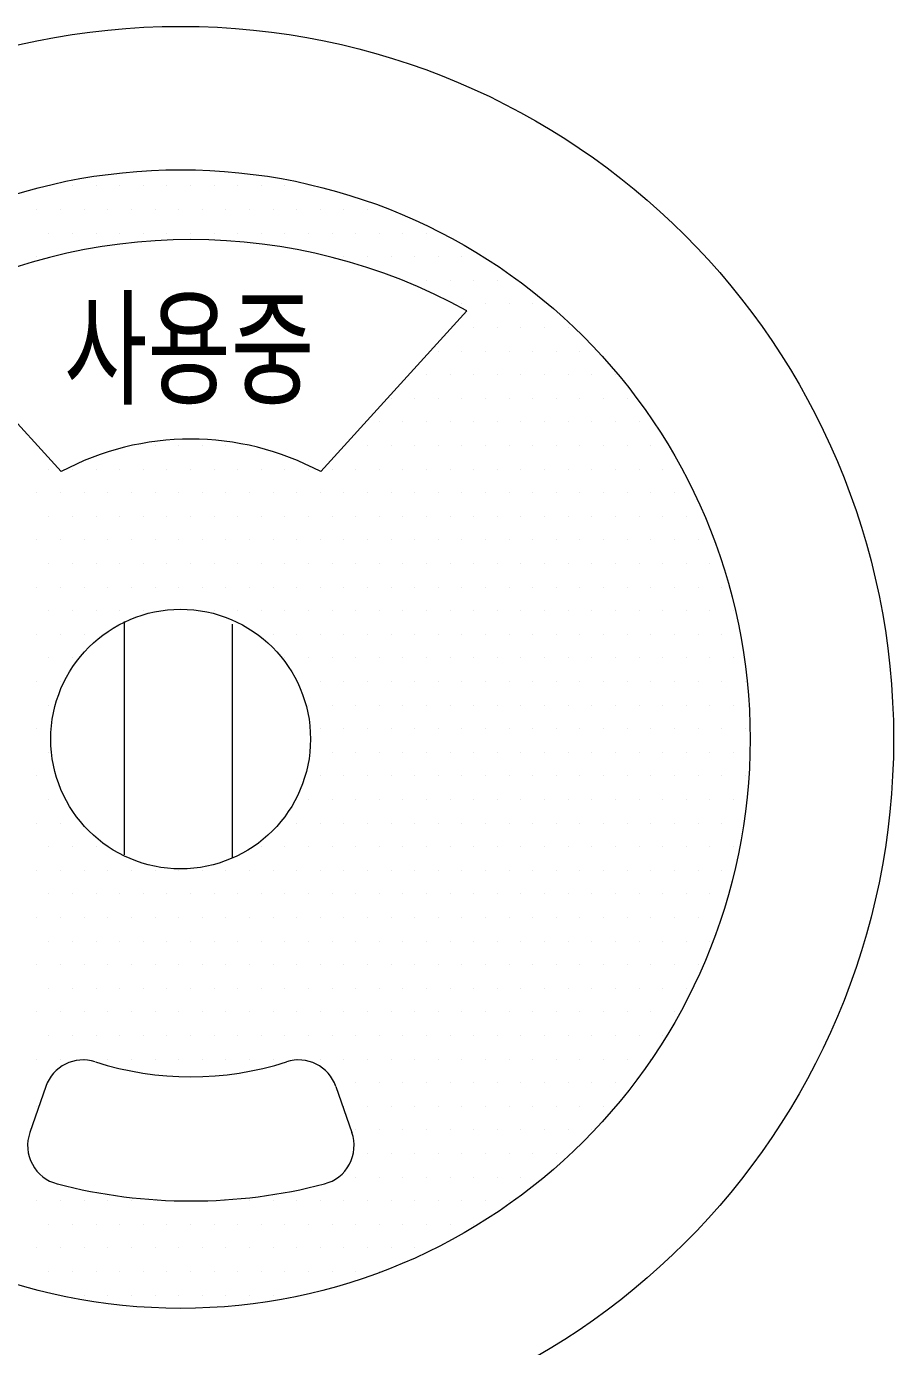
# Model space of a CAD drawing. Extents: x -255 to 8105, y -176 to 5714.
# Drawn here: x 6797.3 to 6950.5, y 4056.7 to 4290.1 of the extents above; entities that cross this region are included whole.
import ezdxf
from ezdxf.enums import TextEntityAlignment as Align

# ---------------------------------------------------------------- set-up
doc = ezdxf.new("R2010")
doc.units = 0
doc.header["$LTSCALE"] = 30
doc.layers.get('0').update_dxf_attribs({"linetype": 'CONTINUOUS'})
doc.layers.add('잠금쇠(회전형)', color=4, linetype='CONTINUOUS')
doc.layers.add('해치', color=8, linetype='CONTINUOUS')
doc.styles.add('HDW', font='gulim.ttc')

# ---------------------------------------------------------------- blocks, each defined once
blk = doc.blocks.new('UNI-01', base_point=(7634, 7239))
at = {"layer": '잠금쇠(회전형)', "linetype": 'Continuous', "lineweight": 15}
for p, q in [((14411.57, 11478.82), (14437.39, 11450.39)), ((14509.1, 11478.82), (14483.28, 11450.39)), ((14448.55, 11423.87), (14448.55, 11382.64)), ((14467.63, 11423.43), (14467.63, 11382.19)), ((14434.7, 11341.66), (14431.88, 11333.52)), ((14485.97, 11341.66), (14488.79, 11333.52))]:
    blk.add_line(p, q, dxfattribs=at)
for radius in [126, 100.65, 22.95]:
    blk.add_circle((14458.53, 11403.1), radius, dxfattribs=at)
for centre, radius, start, end in [((14460.34, 11390.68), 100.73, 61.0478, 118.9522), ((14460.34, 11407.46), 48.67, 61.8696, 118.1304), ((14441.31, 11339.37), 7, 72.2332, 160.8571), ((14460.34, 11398.73), 55.34, 252.2332, 287.7668), ((14479.36, 11339.37), 7, 19.1429, 107.7668), ((14438.49, 11331.23), 7, 160.8571, 255.4685), ((14482.18, 11331.23), 7, 284.5315, 19.1429), ((14460.34, 11415.51), 94.07, 255.4685, 284.5315)]:
    blk.add_arc(centre, radius, start, end, dxfattribs=at)
at = {"layer": '해치', "linetype": 'Continuous'}
for p, q in [((14435.23, 11500.9), (14435.23, 11500.9)), ((14439.4, 11500.9), (14439.4, 11500.9)), ((14443.57, 11500.9), (14443.57, 11500.9)), ((14447.74, 11500.9), (14447.74, 11500.9)), ((14451.92, 11500.9), (14451.92, 11500.9)), ((14456.09, 11500.9), (14456.09, 11500.9)), ((14460.26, 11500.9), (14460.26, 11500.9)), ((14464.44, 11500.9), (14464.44, 11500.9)), ((14468.61, 11500.9), (14468.61, 11500.9)), ((14472.78, 11500.9), (14472.78, 11500.9)), ((14476.95, 11500.9), (14476.95, 11500.9)), ((14481.13, 11500.9), (14481.13, 11500.9)), ((14433.14, 11496.73), (14433.14, 11496.73)), ((14437.31, 11496.73), (14437.31, 11496.73)), ((14441.49, 11496.73), (14441.49, 11496.73)), ((14445.66, 11496.73), (14445.66, 11496.73)), ((14449.83, 11496.73), (14449.83, 11496.73)), ((14454, 11496.73), (14454, 11496.73)), ((14458.18, 11496.73), (14458.18, 11496.73)), ((14462.35, 11496.73), (14462.35, 11496.73)), ((14466.52, 11496.73), (14466.52, 11496.73)), ((14470.69, 11496.73), (14470.69, 11496.73)), ((14474.87, 11496.73), (14474.87, 11496.73)), ((14479.04, 11496.73), (14479.04, 11496.73)), ((14483.21, 11496.73), (14483.21, 11496.73)), ((14487.38, 11496.73), (14487.38, 11496.73)), ((14491.56, 11496.73), (14491.56, 11496.73)), ((14435.23, 11492.56), (14435.23, 11492.56)), ((14439.4, 11492.56), (14439.4, 11492.56)), ((14443.57, 11492.56), (14443.57, 11492.56)), ((14447.74, 11492.56), (14447.74, 11492.56)), ((14451.92, 11492.56), (14451.92, 11492.56)), ((14456.09, 11492.56), (14456.09, 11492.56)), ((14460.26, 11492.56), (14460.26, 11492.56)), ((14464.44, 11492.56), (14464.44, 11492.56)), ((14468.61, 11492.56), (14468.61, 11492.56)), ((14472.78, 11492.56), (14472.78, 11492.56)), ((14476.95, 11492.56), (14476.95, 11492.56)), ((14481.13, 11492.56), (14481.13, 11492.56)), ((14485.3, 11492.56), (14485.3, 11492.56)), ((14489.47, 11492.56), (14489.47, 11492.56)), ((14493.64, 11492.56), (14493.64, 11492.56)), ((14497.82, 11492.56), (14497.82, 11492.56)), ((14501.99, 11492.56), (14501.99, 11492.56)), ((14433.14, 11488.39), (14433.14, 11488.39)), ((14487.38, 11488.39), (14487.38, 11488.39)), ((14491.56, 11488.39), (14491.56, 11488.39)), ((14495.73, 11488.39), (14495.73, 11488.39)), ((14499.9, 11488.39), (14499.9, 11488.39)), ((14504.08, 11488.39), (14504.08, 11488.39)), ((14508.25, 11488.39), (14508.25, 11488.39)), ((14497.82, 11484.21), (14497.82, 11484.21)), ((14501.99, 11484.21), (14501.99, 11484.21)), ((14506.16, 11484.21), (14506.16, 11484.21)), ((14510.33, 11484.21), (14510.33, 11484.21)), ((14514.51, 11484.21), (14514.51, 11484.21)), ((14508.25, 11480.04), (14508.25, 11480.04)), ((14512.42, 11480.04), (14512.42, 11480.04)), ((14516.59, 11480.04), (14516.59, 11480.04)), ((14520.77, 11480.04), (14520.77, 11480.04)), ((14510.33, 11475.87), (14510.33, 11475.87)), ((14514.51, 11475.87), (14514.51, 11475.87)), ((14518.68, 11475.87), (14518.68, 11475.87)), ((14522.85, 11475.87), (14522.85, 11475.87)), ((14527.03, 11475.87), (14527.03, 11475.87)), ((14504.08, 11471.7), (14504.08, 11471.7)), ((14508.25, 11471.7), (14508.25, 11471.7)), ((14512.42, 11471.7), (14512.42, 11471.7)), ((14516.59, 11471.7), (14516.59, 11471.7)), ((14520.77, 11471.7), (14520.77, 11471.7)), ((14524.94, 11471.7), (14524.94, 11471.7)), ((14529.11, 11471.7), (14529.11, 11471.7)), ((14501.99, 11467.52), (14501.99, 11467.52)), ((14506.16, 11467.52), (14506.16, 11467.52)), ((14510.33, 11467.52), (14510.33, 11467.52)), ((14514.51, 11467.52), (14514.51, 11467.52)), ((14518.68, 11467.52), (14518.68, 11467.52)), ((14522.85, 11467.52), (14522.85, 11467.52)), ((14527.03, 11467.52), (14527.03, 11467.52)), ((14531.2, 11467.52), (14531.2, 11467.52)), ((14535.37, 11467.52), (14535.37, 11467.52)), ((14495.73, 11463.35), (14495.73, 11463.35)), ((14499.9, 11463.35), (14499.9, 11463.35)), ((14504.08, 11463.35), (14504.08, 11463.35)), ((14508.25, 11463.35), (14508.25, 11463.35)), ((14512.42, 11463.35), (14512.42, 11463.35)), ((14516.59, 11463.35), (14516.59, 11463.35)), ((14520.77, 11463.35), (14520.77, 11463.35)), ((14524.94, 11463.35), (14524.94, 11463.35)), ((14529.11, 11463.35), (14529.11, 11463.35)), ((14533.28, 11463.35), (14533.28, 11463.35)), ((14537.46, 11463.35), (14537.46, 11463.35)), ((14493.64, 11459.18), (14493.64, 11459.18)), ((14497.82, 11459.18), (14497.82, 11459.18)), ((14501.99, 11459.18), (14501.99, 11459.18)), ((14506.16, 11459.18), (14506.16, 11459.18)), ((14510.33, 11459.18), (14510.33, 11459.18)), ((14514.51, 11459.18), (14514.51, 11459.18)), ((14518.68, 11459.18), (14518.68, 11459.18)), ((14522.85, 11459.18), (14522.85, 11459.18)), ((14527.03, 11459.18), (14527.03, 11459.18)), ((14531.2, 11459.18), (14531.2, 11459.18)), ((14535.37, 11459.18), (14535.37, 11459.18)), ((14539.54, 11459.18), (14539.54, 11459.18)), ((14433.14, 11455.01), (14433.14, 11455.01)), ((14454, 11455.01), (14454, 11455.01)), ((14458.18, 11455.01), (14458.18, 11455.01)), ((14462.35, 11455.01), (14462.35, 11455.01)), ((14466.52, 11455.01), (14466.52, 11455.01)), ((14491.56, 11455.01), (14491.56, 11455.01)), ((14495.73, 11455.01), (14495.73, 11455.01)), ((14499.9, 11455.01), (14499.9, 11455.01)), ((14504.08, 11455.01), (14504.08, 11455.01)), ((14508.25, 11455.01), (14508.25, 11455.01)), ((14512.42, 11455.01), (14512.42, 11455.01)), ((14516.59, 11455.01), (14516.59, 11455.01)), ((14520.77, 11455.01), (14520.77, 11455.01)), ((14524.94, 11455.01), (14524.94, 11455.01)), ((14529.11, 11455.01), (14529.11, 11455.01)), ((14533.28, 11455.01), (14533.28, 11455.01)), ((14537.46, 11455.01), (14537.46, 11455.01)), ((14541.63, 11455.01), (14541.63, 11455.01)), ((14435.23, 11450.83), (14435.23, 11450.83)), ((14439.4, 11450.83), (14439.4, 11450.83)), ((14443.57, 11450.83), (14443.57, 11450.83)), ((14447.74, 11450.83), (14447.74, 11450.83)), ((14451.92, 11450.83), (14451.92, 11450.83)), ((14456.09, 11450.83), (14456.09, 11450.83)), ((14460.26, 11450.83), (14460.26, 11450.83)), ((14464.44, 11450.83), (14464.44, 11450.83)), ((14468.61, 11450.83), (14468.61, 11450.83)), ((14472.78, 11450.83), (14472.78, 11450.83)), ((14476.95, 11450.83), (14476.95, 11450.83)), ((14481.13, 11450.83), (14481.13, 11450.83)), ((14485.3, 11450.83), (14485.3, 11450.83)), ((14489.47, 11450.83), (14489.47, 11450.83)), ((14493.64, 11450.83), (14493.64, 11450.83)), ((14497.82, 11450.83), (14497.82, 11450.83)), ((14501.99, 11450.83), (14501.99, 11450.83)), ((14506.16, 11450.83), (14506.16, 11450.83)), ((14510.33, 11450.83), (14510.33, 11450.83)), ((14514.51, 11450.83), (14514.51, 11450.83)), ((14518.68, 11450.83), (14518.68, 11450.83)), ((14522.85, 11450.83), (14522.85, 11450.83)), ((14527.03, 11450.83), (14527.03, 11450.83)), ((14531.2, 11450.83), (14531.2, 11450.83)), ((14535.37, 11450.83), (14535.37, 11450.83)), ((14539.54, 11450.83), (14539.54, 11450.83)), ((14543.72, 11450.83), (14543.72, 11450.83)), ((14433.14, 11446.66), (14433.14, 11446.66)), ((14437.31, 11446.66), (14437.31, 11446.66)), ((14441.49, 11446.66), (14441.49, 11446.66)), ((14445.66, 11446.66), (14445.66, 11446.66)), ((14449.83, 11446.66), (14449.83, 11446.66)), ((14454, 11446.66), (14454, 11446.66)), ((14458.18, 11446.66), (14458.18, 11446.66)), ((14462.35, 11446.66), (14462.35, 11446.66)), ((14466.52, 11446.66), (14466.52, 11446.66)), ((14470.69, 11446.66), (14470.69, 11446.66)), ((14474.87, 11446.66), (14474.87, 11446.66)), ((14479.04, 11446.66), (14479.04, 11446.66)), ((14483.21, 11446.66), (14483.21, 11446.66)), ((14487.38, 11446.66), (14487.38, 11446.66)), ((14491.56, 11446.66), (14491.56, 11446.66)), ((14495.73, 11446.66), (14495.73, 11446.66)), ((14499.9, 11446.66), (14499.9, 11446.66)), ((14504.08, 11446.66), (14504.08, 11446.66)), ((14508.25, 11446.66), (14508.25, 11446.66)), ((14512.42, 11446.66), (14512.42, 11446.66)), ((14516.59, 11446.66), (14516.59, 11446.66)), ((14520.77, 11446.66), (14520.77, 11446.66)), ((14524.94, 11446.66), (14524.94, 11446.66)), ((14529.11, 11446.66), (14529.11, 11446.66)), ((14533.28, 11446.66), (14533.28, 11446.66)), ((14537.46, 11446.66), (14537.46, 11446.66)), ((14541.63, 11446.66), (14541.63, 11446.66)), ((14545.8, 11446.66), (14545.8, 11446.66)), ((14435.23, 11442.49), (14435.23, 11442.49)), ((14439.4, 11442.49), (14439.4, 11442.49)), ((14443.57, 11442.49), (14443.57, 11442.49)), ((14447.74, 11442.49), (14447.74, 11442.49)), ((14451.92, 11442.49), (14451.92, 11442.49)), ((14456.09, 11442.49), (14456.09, 11442.49)), ((14460.26, 11442.49), (14460.26, 11442.49)), ((14464.44, 11442.49), (14464.44, 11442.49)), ((14468.61, 11442.49), (14468.61, 11442.49)), ((14472.78, 11442.49), (14472.78, 11442.49)), ((14476.95, 11442.49), (14476.95, 11442.49)), ((14481.13, 11442.49), (14481.13, 11442.49)), ((14485.3, 11442.49), (14485.3, 11442.49)), ((14489.47, 11442.49), (14489.47, 11442.49)), ((14493.64, 11442.49), (14493.64, 11442.49)), ((14497.82, 11442.49), (14497.82, 11442.49)), ((14501.99, 11442.49), (14501.99, 11442.49)), ((14506.16, 11442.49), (14506.16, 11442.49)), ((14510.33, 11442.49), (14510.33, 11442.49)), ((14514.51, 11442.49), (14514.51, 11442.49)), ((14518.68, 11442.49), (14518.68, 11442.49)), ((14522.85, 11442.49), (14522.85, 11442.49)), ((14527.03, 11442.49), (14527.03, 11442.49)), ((14531.2, 11442.49), (14531.2, 11442.49)), ((14535.37, 11442.49), (14535.37, 11442.49)), ((14539.54, 11442.49), (14539.54, 11442.49)), ((14543.72, 11442.49), (14543.72, 11442.49)), ((14547.89, 11442.49), (14547.89, 11442.49)), ((14433.14, 11438.31), (14433.14, 11438.31)), ((14437.31, 11438.31), (14437.31, 11438.31)), ((14441.49, 11438.31), (14441.49, 11438.31)), ((14445.66, 11438.31), (14445.66, 11438.31)), ((14449.83, 11438.31), (14449.83, 11438.31)), ((14454, 11438.31), (14454, 11438.31)), ((14458.18, 11438.31), (14458.18, 11438.31)), ((14462.35, 11438.31), (14462.35, 11438.31)), ((14466.52, 11438.31), (14466.52, 11438.31)), ((14470.69, 11438.31), (14470.69, 11438.31)), ((14474.87, 11438.31), (14474.87, 11438.31)), ((14479.04, 11438.31), (14479.04, 11438.31)), ((14483.21, 11438.31), (14483.21, 11438.31)), ((14487.38, 11438.31), (14487.38, 11438.31)), ((14491.56, 11438.31), (14491.56, 11438.31)), ((14495.73, 11438.31), (14495.73, 11438.31)), ((14499.9, 11438.31), (14499.9, 11438.31)), ((14504.08, 11438.31), (14504.08, 11438.31)), ((14508.25, 11438.31), (14508.25, 11438.31)), ((14512.42, 11438.31), (14512.42, 11438.31)), ((14516.59, 11438.31), (14516.59, 11438.31)), ((14520.77, 11438.31), (14520.77, 11438.31)), ((14524.94, 11438.31), (14524.94, 11438.31)), ((14529.11, 11438.31), (14529.11, 11438.31)), ((14533.28, 11438.31), (14533.28, 11438.31)), ((14537.46, 11438.31), (14537.46, 11438.31)), ((14541.63, 11438.31), (14541.63, 11438.31)), ((14545.8, 11438.31), (14545.8, 11438.31)), ((14549.98, 11438.31), (14549.98, 11438.31)), ((14435.23, 11434.14), (14435.23, 11434.14)), ((14439.4, 11434.14), (14439.4, 11434.14)), ((14443.57, 11434.14), (14443.57, 11434.14)), ((14447.74, 11434.14), (14447.74, 11434.14)), ((14451.92, 11434.14), (14451.92, 11434.14)), ((14456.09, 11434.14), (14456.09, 11434.14)), ((14460.26, 11434.14), (14460.26, 11434.14)), ((14464.44, 11434.14), (14464.44, 11434.14)), ((14468.61, 11434.14), (14468.61, 11434.14)), ((14472.78, 11434.14), (14472.78, 11434.14)), ((14476.95, 11434.14), (14476.95, 11434.14)), ((14481.13, 11434.14), (14481.13, 11434.14)), ((14485.3, 11434.14), (14485.3, 11434.14)), ((14489.47, 11434.14), (14489.47, 11434.14)), ((14493.64, 11434.14), (14493.64, 11434.14)), ((14497.82, 11434.14), (14497.82, 11434.14)), ((14501.99, 11434.14), (14501.99, 11434.14)), ((14506.16, 11434.14), (14506.16, 11434.14)), ((14510.33, 11434.14), (14510.33, 11434.14)), ((14514.51, 11434.14), (14514.51, 11434.14)), ((14518.68, 11434.14), (14518.68, 11434.14)), ((14522.85, 11434.14), (14522.85, 11434.14)), ((14527.03, 11434.14), (14527.03, 11434.14)), ((14531.2, 11434.14), (14531.2, 11434.14)), ((14535.37, 11434.14), (14535.37, 11434.14)), ((14539.54, 11434.14), (14539.54, 11434.14)), ((14543.72, 11434.14), (14543.72, 11434.14)), ((14547.89, 11434.14), (14547.89, 11434.14)), ((14552.06, 11434.14), (14552.06, 11434.14)), ((14433.14, 11429.97), (14433.14, 11429.97)), ((14437.31, 11429.97), (14437.31, 11429.97)), ((14441.49, 11429.97), (14441.49, 11429.97)), ((14445.66, 11429.97), (14445.66, 11429.97)), ((14449.83, 11429.97), (14449.83, 11429.97)), ((14454, 11429.97), (14454, 11429.97)), ((14458.18, 11429.97), (14458.18, 11429.97)), ((14462.35, 11429.97), (14462.35, 11429.97)), ((14466.52, 11429.97), (14466.52, 11429.97)), ((14470.69, 11429.97), (14470.69, 11429.97)), ((14474.87, 11429.97), (14474.87, 11429.97)), ((14479.04, 11429.97), (14479.04, 11429.97)), ((14483.21, 11429.97), (14483.21, 11429.97)), ((14487.38, 11429.97), (14487.38, 11429.97)), ((14491.56, 11429.97), (14491.56, 11429.97)), ((14495.73, 11429.97), (14495.73, 11429.97)), ((14499.9, 11429.97), (14499.9, 11429.97)), ((14504.08, 11429.97), (14504.08, 11429.97)), ((14508.25, 11429.97), (14508.25, 11429.97)), ((14512.42, 11429.97), (14512.42, 11429.97)), ((14516.59, 11429.97), (14516.59, 11429.97)), ((14520.77, 11429.97), (14520.77, 11429.97)), ((14524.94, 11429.97), (14524.94, 11429.97)), ((14529.11, 11429.97), (14529.11, 11429.97)), ((14533.28, 11429.97), (14533.28, 11429.97)), ((14537.46, 11429.97), (14537.46, 11429.97)), ((14541.63, 11429.97), (14541.63, 11429.97)), ((14545.8, 11429.97), (14545.8, 11429.97)), ((14549.98, 11429.97), (14549.98, 11429.97)), ((14554.15, 11429.97), (14554.15, 11429.97)), ((14435.23, 11425.8), (14435.23, 11425.8)), ((14439.4, 11425.8), (14439.4, 11425.8)), ((14443.57, 11425.8), (14443.57, 11425.8)), ((14447.74, 11425.8), (14447.74, 11425.8)), ((14451.92, 11425.8), (14451.92, 11425.8)), ((14464.44, 11425.8), (14464.44, 11425.8)), ((14468.61, 11425.8), (14468.61, 11425.8)), ((14472.78, 11425.8), (14472.78, 11425.8)), ((14476.95, 11425.8), (14476.95, 11425.8)), ((14481.13, 11425.8), (14481.13, 11425.8)), ((14485.3, 11425.8), (14485.3, 11425.8)), ((14489.47, 11425.8), (14489.47, 11425.8)), ((14493.64, 11425.8), (14493.64, 11425.8)), ((14497.82, 11425.8), (14497.82, 11425.8)), ((14501.99, 11425.8), (14501.99, 11425.8)), ((14506.16, 11425.8), (14506.16, 11425.8)), ((14510.33, 11425.8), (14510.33, 11425.8)), ((14514.51, 11425.8), (14514.51, 11425.8)), ((14518.68, 11425.8), (14518.68, 11425.8)), ((14522.85, 11425.8), (14522.85, 11425.8)), ((14527.03, 11425.8), (14527.03, 11425.8)), ((14531.2, 11425.8), (14531.2, 11425.8)), ((14535.37, 11425.8), (14535.37, 11425.8)), ((14539.54, 11425.8), (14539.54, 11425.8)), ((14543.72, 11425.8), (14543.72, 11425.8)), ((14547.89, 11425.8), (14547.89, 11425.8)), ((14552.06, 11425.8), (14552.06, 11425.8)), ((14556.23, 11425.8), (14556.23, 11425.8)), ((14433.14, 11421.62), (14433.14, 11421.62)), ((14437.31, 11421.62), (14437.31, 11421.62)), ((14441.49, 11421.62), (14441.49, 11421.62)), ((14474.87, 11421.62), (14474.87, 11421.62)), ((14479.04, 11421.62), (14479.04, 11421.62)), ((14483.21, 11421.62), (14483.21, 11421.62)), ((14487.38, 11421.62), (14487.38, 11421.62)), ((14491.56, 11421.62), (14491.56, 11421.62)), ((14495.73, 11421.62), (14495.73, 11421.62)), ((14499.9, 11421.62), (14499.9, 11421.62)), ((14504.08, 11421.62), (14504.08, 11421.62)), ((14508.25, 11421.62), (14508.25, 11421.62)), ((14512.42, 11421.62), (14512.42, 11421.62)), ((14516.59, 11421.62), (14516.59, 11421.62)), ((14520.77, 11421.62), (14520.77, 11421.62)), ((14524.94, 11421.62), (14524.94, 11421.62)), ((14529.11, 11421.62), (14529.11, 11421.62)), ((14533.28, 11421.62), (14533.28, 11421.62)), ((14537.46, 11421.62), (14537.46, 11421.62)), ((14541.63, 11421.62), (14541.63, 11421.62)), ((14545.8, 11421.62), (14545.8, 11421.62)), ((14549.98, 11421.62), (14549.98, 11421.62)), ((14554.15, 11421.62), (14554.15, 11421.62)), ((14435.23, 11417.45), (14435.23, 11417.45)), ((14439.4, 11417.45), (14439.4, 11417.45)), ((14476.95, 11417.45), (14476.95, 11417.45)), ((14481.13, 11417.45), (14481.13, 11417.45)), ((14485.3, 11417.45), (14485.3, 11417.45)), ((14489.47, 11417.45), (14489.47, 11417.45)), ((14493.64, 11417.45), (14493.64, 11417.45)), ((14497.82, 11417.45), (14497.82, 11417.45)), ((14501.99, 11417.45), (14501.99, 11417.45)), ((14506.16, 11417.45), (14506.16, 11417.45)), ((14510.33, 11417.45), (14510.33, 11417.45)), ((14514.51, 11417.45), (14514.51, 11417.45)), ((14518.68, 11417.45), (14518.68, 11417.45)), ((14522.85, 11417.45), (14522.85, 11417.45)), ((14527.03, 11417.45), (14527.03, 11417.45)), ((14531.2, 11417.45), (14531.2, 11417.45)), ((14535.37, 11417.45), (14535.37, 11417.45)), ((14539.54, 11417.45), (14539.54, 11417.45)), ((14543.72, 11417.45), (14543.72, 11417.45)), ((14547.89, 11417.45), (14547.89, 11417.45)), ((14552.06, 11417.45), (14552.06, 11417.45)), ((14556.23, 11417.45), (14556.23, 11417.45)), ((14433.14, 11413.28), (14433.14, 11413.28)), ((14437.31, 11413.28), (14437.31, 11413.28)), ((14483.21, 11413.28), (14483.21, 11413.28)), ((14487.38, 11413.28), (14487.38, 11413.28)), ((14491.56, 11413.28), (14491.56, 11413.28)), ((14495.73, 11413.28), (14495.73, 11413.28)), ((14499.9, 11413.28), (14499.9, 11413.28)), ((14504.08, 11413.28), (14504.08, 11413.28)), ((14508.25, 11413.28), (14508.25, 11413.28)), ((14512.42, 11413.28), (14512.42, 11413.28)), ((14516.59, 11413.28), (14516.59, 11413.28)), ((14520.77, 11413.28), (14520.77, 11413.28)), ((14524.94, 11413.28), (14524.94, 11413.28)), ((14529.11, 11413.28), (14529.11, 11413.28)), ((14533.28, 11413.28), (14533.28, 11413.28)), ((14537.46, 11413.28), (14537.46, 11413.28)), ((14541.63, 11413.28), (14541.63, 11413.28)), ((14545.8, 11413.28), (14545.8, 11413.28)), ((14549.98, 11413.28), (14549.98, 11413.28)), ((14554.15, 11413.28), (14554.15, 11413.28)), ((14558.32, 11413.28), (14558.32, 11413.28)), ((14435.23, 11409.11), (14435.23, 11409.11)), ((14481.13, 11409.11), (14481.13, 11409.11)), ((14485.3, 11409.11), (14485.3, 11409.11)), ((14489.47, 11409.11), (14489.47, 11409.11)), ((14493.64, 11409.11), (14493.64, 11409.11)), ((14497.82, 11409.11), (14497.82, 11409.11)), ((14501.99, 11409.11), (14501.99, 11409.11)), ((14506.16, 11409.11), (14506.16, 11409.11)), ((14510.33, 11409.11), (14510.33, 11409.11)), ((14514.51, 11409.11), (14514.51, 11409.11)), ((14518.68, 11409.11), (14518.68, 11409.11)), ((14522.85, 11409.11), (14522.85, 11409.11)), ((14527.03, 11409.11), (14527.03, 11409.11)), ((14531.2, 11409.11), (14531.2, 11409.11)), ((14535.37, 11409.11), (14535.37, 11409.11)), ((14539.54, 11409.11), (14539.54, 11409.11)), ((14543.72, 11409.11), (14543.72, 11409.11)), ((14547.89, 11409.11), (14547.89, 11409.11)), ((14552.06, 11409.11), (14552.06, 11409.11)), ((14556.23, 11409.11), (14556.23, 11409.11)), ((14433.14, 11404.93), (14433.14, 11404.93)), ((14483.21, 11404.93), (14483.21, 11404.93)), ((14487.38, 11404.93), (14487.38, 11404.93)), ((14491.56, 11404.93), (14491.56, 11404.93)), ((14495.73, 11404.93), (14495.73, 11404.93)), ((14499.9, 11404.93), (14499.9, 11404.93)), ((14504.08, 11404.93), (14504.08, 11404.93)), ((14508.25, 11404.93), (14508.25, 11404.93)), ((14512.42, 11404.93), (14512.42, 11404.93)), ((14516.59, 11404.93), (14516.59, 11404.93)), ((14520.77, 11404.93), (14520.77, 11404.93)), ((14524.94, 11404.93), (14524.94, 11404.93)), ((14529.11, 11404.93), (14529.11, 11404.93)), ((14533.28, 11404.93), (14533.28, 11404.93)), ((14537.46, 11404.93), (14537.46, 11404.93)), ((14541.63, 11404.93), (14541.63, 11404.93)), ((14545.8, 11404.93), (14545.8, 11404.93)), ((14549.98, 11404.93), (14549.98, 11404.93)), ((14554.15, 11404.93), (14554.15, 11404.93)), ((14558.32, 11404.93), (14558.32, 11404.93)), ((14435.23, 11400.76), (14435.23, 11400.76)), ((14485.3, 11400.76), (14485.3, 11400.76)), ((14489.47, 11400.76), (14489.47, 11400.76)), ((14493.64, 11400.76), (14493.64, 11400.76)), ((14497.82, 11400.76), (14497.82, 11400.76)), ((14501.99, 11400.76), (14501.99, 11400.76)), ((14506.16, 11400.76), (14506.16, 11400.76)), ((14510.33, 11400.76), (14510.33, 11400.76)), ((14514.51, 11400.76), (14514.51, 11400.76)), ((14518.68, 11400.76), (14518.68, 11400.76)), ((14522.85, 11400.76), (14522.85, 11400.76)), ((14527.03, 11400.76), (14527.03, 11400.76)), ((14531.2, 11400.76), (14531.2, 11400.76)), ((14535.37, 11400.76), (14535.37, 11400.76)), ((14539.54, 11400.76), (14539.54, 11400.76)), ((14543.72, 11400.76), (14543.72, 11400.76)), ((14547.89, 11400.76), (14547.89, 11400.76)), ((14552.06, 11400.76), (14552.06, 11400.76)), ((14556.23, 11400.76), (14556.23, 11400.76)), ((14433.14, 11396.59), (14433.14, 11396.59)), ((14483.21, 11396.59), (14483.21, 11396.59)), ((14487.38, 11396.59), (14487.38, 11396.59)), ((14491.56, 11396.59), (14491.56, 11396.59)), ((14495.73, 11396.59), (14495.73, 11396.59)), ((14499.9, 11396.59), (14499.9, 11396.59)), ((14504.08, 11396.59), (14504.08, 11396.59)), ((14508.25, 11396.59), (14508.25, 11396.59)), ((14512.42, 11396.59), (14512.42, 11396.59)), ((14516.59, 11396.59), (14516.59, 11396.59)), ((14520.77, 11396.59), (14520.77, 11396.59)), ((14524.94, 11396.59), (14524.94, 11396.59)), ((14529.11, 11396.59), (14529.11, 11396.59)), ((14533.28, 11396.59), (14533.28, 11396.59)), ((14537.46, 11396.59), (14537.46, 11396.59)), ((14541.63, 11396.59), (14541.63, 11396.59)), ((14545.8, 11396.59), (14545.8, 11396.59)), ((14549.98, 11396.59), (14549.98, 11396.59)), ((14554.15, 11396.59), (14554.15, 11396.59)), ((14558.32, 11396.59), (14558.32, 11396.59)), ((14435.23, 11392.41), (14435.23, 11392.41)), ((14481.13, 11392.41), (14481.13, 11392.41)), ((14485.3, 11392.41), (14485.3, 11392.41)), ((14489.47, 11392.41), (14489.47, 11392.41)), ((14493.64, 11392.41), (14493.64, 11392.41)), ((14497.82, 11392.41), (14497.82, 11392.41)), ((14501.99, 11392.41), (14501.99, 11392.41)), ((14506.16, 11392.41), (14506.16, 11392.41)), ((14510.33, 11392.41), (14510.33, 11392.41)), ((14514.51, 11392.41), (14514.51, 11392.41)), ((14518.68, 11392.41), (14518.68, 11392.41)), ((14522.85, 11392.41), (14522.85, 11392.41)), ((14527.03, 11392.41), (14527.03, 11392.41)), ((14531.2, 11392.41), (14531.2, 11392.41)), ((14535.37, 11392.41), (14535.37, 11392.41)), ((14539.54, 11392.41), (14539.54, 11392.41)), ((14543.72, 11392.41), (14543.72, 11392.41)), ((14547.89, 11392.41), (14547.89, 11392.41)), ((14552.06, 11392.41), (14552.06, 11392.41)), ((14556.23, 11392.41), (14556.23, 11392.41)), ((14433.14, 11388.24), (14433.14, 11388.24)), ((14437.31, 11388.24), (14437.31, 11388.24)), ((14479.04, 11388.24), (14479.04, 11388.24)), ((14483.21, 11388.24), (14483.21, 11388.24)), ((14487.38, 11388.24), (14487.38, 11388.24)), ((14491.56, 11388.24), (14491.56, 11388.24)), ((14495.73, 11388.24), (14495.73, 11388.24)), ((14499.9, 11388.24), (14499.9, 11388.24)), ((14504.08, 11388.24), (14504.08, 11388.24)), ((14508.25, 11388.24), (14508.25, 11388.24)), ((14512.42, 11388.24), (14512.42, 11388.24)), ((14516.59, 11388.24), (14516.59, 11388.24)), ((14520.77, 11388.24), (14520.77, 11388.24)), ((14524.94, 11388.24), (14524.94, 11388.24)), ((14529.11, 11388.24), (14529.11, 11388.24)), ((14533.28, 11388.24), (14533.28, 11388.24)), ((14537.46, 11388.24), (14537.46, 11388.24)), ((14541.63, 11388.24), (14541.63, 11388.24)), ((14545.8, 11388.24), (14545.8, 11388.24)), ((14549.98, 11388.24), (14549.98, 11388.24)), ((14554.15, 11388.24), (14554.15, 11388.24)), ((14435.23, 11384.07), (14435.23, 11384.07)), ((14439.4, 11384.07), (14439.4, 11384.07)), ((14443.57, 11384.07), (14443.57, 11384.07)), ((14472.78, 11384.07), (14472.78, 11384.07)), ((14476.95, 11384.07), (14476.95, 11384.07)), ((14481.13, 11384.07), (14481.13, 11384.07)), ((14485.3, 11384.07), (14485.3, 11384.07)), ((14489.47, 11384.07), (14489.47, 11384.07)), ((14493.64, 11384.07), (14493.64, 11384.07)), ((14497.82, 11384.07), (14497.82, 11384.07)), ((14501.99, 11384.07), (14501.99, 11384.07)), ((14506.16, 11384.07), (14506.16, 11384.07)), ((14510.33, 11384.07), (14510.33, 11384.07)), ((14514.51, 11384.07), (14514.51, 11384.07)), ((14518.68, 11384.07), (14518.68, 11384.07)), ((14522.85, 11384.07), (14522.85, 11384.07)), ((14527.03, 11384.07), (14527.03, 11384.07)), ((14531.2, 11384.07), (14531.2, 11384.07)), ((14535.37, 11384.07), (14535.37, 11384.07)), ((14539.54, 11384.07), (14539.54, 11384.07)), ((14543.72, 11384.07), (14543.72, 11384.07)), ((14547.89, 11384.07), (14547.89, 11384.07)), ((14552.06, 11384.07), (14552.06, 11384.07)), ((14556.23, 11384.07), (14556.23, 11384.07)), ((14433.14, 11379.9), (14433.14, 11379.9)), ((14437.31, 11379.9), (14437.31, 11379.9)), ((14441.49, 11379.9), (14441.49, 11379.9)), ((14445.66, 11379.9), (14445.66, 11379.9)), ((14449.83, 11379.9), (14449.83, 11379.9)), ((14454, 11379.9), (14454, 11379.9)), ((14458.18, 11379.9), (14458.18, 11379.9)), ((14462.35, 11379.9), (14462.35, 11379.9)), ((14466.52, 11379.9), (14466.52, 11379.9)), ((14470.69, 11379.9), (14470.69, 11379.9)), ((14474.87, 11379.9), (14474.87, 11379.9)), ((14479.04, 11379.9), (14479.04, 11379.9)), ((14483.21, 11379.9), (14483.21, 11379.9)), ((14487.38, 11379.9), (14487.38, 11379.9)), ((14491.56, 11379.9), (14491.56, 11379.9)), ((14495.73, 11379.9), (14495.73, 11379.9)), ((14499.9, 11379.9), (14499.9, 11379.9)), ((14504.08, 11379.9), (14504.08, 11379.9)), ((14508.25, 11379.9), (14508.25, 11379.9)), ((14512.42, 11379.9), (14512.42, 11379.9)), ((14516.59, 11379.9), (14516.59, 11379.9)), ((14520.77, 11379.9), (14520.77, 11379.9)), ((14524.94, 11379.9), (14524.94, 11379.9)), ((14529.11, 11379.9), (14529.11, 11379.9)), ((14533.28, 11379.9), (14533.28, 11379.9)), ((14537.46, 11379.9), (14537.46, 11379.9)), ((14541.63, 11379.9), (14541.63, 11379.9)), ((14545.8, 11379.9), (14545.8, 11379.9)), ((14549.98, 11379.9), (14549.98, 11379.9)), ((14554.15, 11379.9), (14554.15, 11379.9)), ((14435.23, 11375.72), (14435.23, 11375.72)), ((14439.4, 11375.72), (14439.4, 11375.72)), ((14443.57, 11375.72), (14443.57, 11375.72)), ((14447.74, 11375.72), (14447.74, 11375.72)), ((14451.92, 11375.72), (14451.92, 11375.72)), ((14456.09, 11375.72), (14456.09, 11375.72)), ((14460.26, 11375.72), (14460.26, 11375.72)), ((14464.44, 11375.72), (14464.44, 11375.72)), ((14468.61, 11375.72), (14468.61, 11375.72)), ((14472.78, 11375.72), (14472.78, 11375.72)), ((14476.95, 11375.72), (14476.95, 11375.72)), ((14481.13, 11375.72), (14481.13, 11375.72)), ((14485.3, 11375.72), (14485.3, 11375.72)), ((14489.47, 11375.72), (14489.47, 11375.72)), ((14493.64, 11375.72), (14493.64, 11375.72)), ((14497.82, 11375.72), (14497.82, 11375.72)), ((14501.99, 11375.72), (14501.99, 11375.72)), ((14506.16, 11375.72), (14506.16, 11375.72)), ((14510.33, 11375.72), (14510.33, 11375.72)), ((14514.51, 11375.72), (14514.51, 11375.72)), ((14518.68, 11375.72), (14518.68, 11375.72)), ((14522.85, 11375.72), (14522.85, 11375.72)), ((14527.03, 11375.72), (14527.03, 11375.72)), ((14531.2, 11375.72), (14531.2, 11375.72)), ((14535.37, 11375.72), (14535.37, 11375.72)), ((14539.54, 11375.72), (14539.54, 11375.72)), ((14543.72, 11375.72), (14543.72, 11375.72)), ((14547.89, 11375.72), (14547.89, 11375.72)), ((14552.06, 11375.72), (14552.06, 11375.72)), ((14433.14, 11371.55), (14433.14, 11371.55)), ((14437.31, 11371.55), (14437.31, 11371.55)), ((14441.49, 11371.55), (14441.49, 11371.55)), ((14445.66, 11371.55), (14445.66, 11371.55)), ((14449.83, 11371.55), (14449.83, 11371.55)), ((14454, 11371.55), (14454, 11371.55)), ((14458.18, 11371.55), (14458.18, 11371.55)), ((14462.35, 11371.55), (14462.35, 11371.55)), ((14466.52, 11371.55), (14466.52, 11371.55)), ((14470.69, 11371.55), (14470.69, 11371.55)), ((14474.87, 11371.55), (14474.87, 11371.55)), ((14479.04, 11371.55), (14479.04, 11371.55)), ((14483.21, 11371.55), (14483.21, 11371.55)), ((14487.38, 11371.55), (14487.38, 11371.55)), ((14491.56, 11371.55), (14491.56, 11371.55)), ((14495.73, 11371.55), (14495.73, 11371.55)), ((14499.9, 11371.55), (14499.9, 11371.55)), ((14504.08, 11371.55), (14504.08, 11371.55)), ((14508.25, 11371.55), (14508.25, 11371.55)), ((14512.42, 11371.55), (14512.42, 11371.55)), ((14516.59, 11371.55), (14516.59, 11371.55)), ((14520.77, 11371.55), (14520.77, 11371.55)), ((14524.94, 11371.55), (14524.94, 11371.55)), ((14529.11, 11371.55), (14529.11, 11371.55)), ((14533.28, 11371.55), (14533.28, 11371.55)), ((14537.46, 11371.55), (14537.46, 11371.55)), ((14541.63, 11371.55), (14541.63, 11371.55)), ((14545.8, 11371.55), (14545.8, 11371.55)), ((14549.98, 11371.55), (14549.98, 11371.55)), ((14435.23, 11367.38), (14435.23, 11367.38)), ((14439.4, 11367.38), (14439.4, 11367.38)), ((14443.57, 11367.38), (14443.57, 11367.38)), ((14447.74, 11367.38), (14447.74, 11367.38)), ((14451.92, 11367.38), (14451.92, 11367.38)), ((14456.09, 11367.38), (14456.09, 11367.38)), ((14460.26, 11367.38), (14460.26, 11367.38)), ((14464.44, 11367.38), (14464.44, 11367.38)), ((14468.61, 11367.38), (14468.61, 11367.38)), ((14472.78, 11367.38), (14472.78, 11367.38)), ((14476.95, 11367.38), (14476.95, 11367.38)), ((14481.13, 11367.38), (14481.13, 11367.38)), ((14485.3, 11367.38), (14485.3, 11367.38)), ((14489.47, 11367.38), (14489.47, 11367.38)), ((14493.64, 11367.38), (14493.64, 11367.38)), ((14497.82, 11367.38), (14497.82, 11367.38)), ((14501.99, 11367.38), (14501.99, 11367.38)), ((14506.16, 11367.38), (14506.16, 11367.38)), ((14510.33, 11367.38), (14510.33, 11367.38)), ((14514.51, 11367.38), (14514.51, 11367.38)), ((14518.68, 11367.38), (14518.68, 11367.38)), ((14522.85, 11367.38), (14522.85, 11367.38)), ((14527.03, 11367.38), (14527.03, 11367.38)), ((14531.2, 11367.38), (14531.2, 11367.38)), ((14535.37, 11367.38), (14535.37, 11367.38)), ((14539.54, 11367.38), (14539.54, 11367.38)), ((14543.72, 11367.38), (14543.72, 11367.38)), ((14547.89, 11367.38), (14547.89, 11367.38)), ((14552.06, 11367.38), (14552.06, 11367.38)), ((14433.14, 11363.21), (14433.14, 11363.21)), ((14437.31, 11363.21), (14437.31, 11363.21)), ((14441.49, 11363.21), (14441.49, 11363.21)), ((14445.66, 11363.21), (14445.66, 11363.21)), ((14449.83, 11363.21), (14449.83, 11363.21)), ((14454, 11363.21), (14454, 11363.21)), ((14458.18, 11363.21), (14458.18, 11363.21)), ((14462.35, 11363.21), (14462.35, 11363.21)), ((14466.52, 11363.21), (14466.52, 11363.21)), ((14470.69, 11363.21), (14470.69, 11363.21)), ((14474.87, 11363.21), (14474.87, 11363.21)), ((14479.04, 11363.21), (14479.04, 11363.21)), ((14483.21, 11363.21), (14483.21, 11363.21)), ((14487.38, 11363.21), (14487.38, 11363.21)), ((14491.56, 11363.21), (14491.56, 11363.21)), ((14495.73, 11363.21), (14495.73, 11363.21)), ((14499.9, 11363.21), (14499.9, 11363.21)), ((14504.08, 11363.21), (14504.08, 11363.21)), ((14508.25, 11363.21), (14508.25, 11363.21)), ((14512.42, 11363.21), (14512.42, 11363.21)), ((14516.59, 11363.21), (14516.59, 11363.21)), ((14520.77, 11363.21), (14520.77, 11363.21)), ((14524.94, 11363.21), (14524.94, 11363.21)), ((14529.11, 11363.21), (14529.11, 11363.21)), ((14533.28, 11363.21), (14533.28, 11363.21)), ((14537.46, 11363.21), (14537.46, 11363.21)), ((14541.63, 11363.21), (14541.63, 11363.21)), ((14545.8, 11363.21), (14545.8, 11363.21)), ((14549.98, 11363.21), (14549.98, 11363.21)), ((14435.23, 11359.03), (14435.23, 11359.03)), ((14439.4, 11359.03), (14439.4, 11359.03)), ((14443.57, 11359.03), (14443.57, 11359.03)), ((14447.74, 11359.03), (14447.74, 11359.03)), ((14451.92, 11359.03), (14451.92, 11359.03)), ((14456.09, 11359.03), (14456.09, 11359.03)), ((14460.26, 11359.03), (14460.26, 11359.03)), ((14464.44, 11359.03), (14464.44, 11359.03)), ((14468.61, 11359.03), (14468.61, 11359.03)), ((14472.78, 11359.03), (14472.78, 11359.03)), ((14476.95, 11359.03), (14476.95, 11359.03)), ((14481.13, 11359.03), (14481.13, 11359.03)), ((14485.3, 11359.03), (14485.3, 11359.03)), ((14489.47, 11359.03), (14489.47, 11359.03)), ((14493.64, 11359.03), (14493.64, 11359.03)), ((14497.82, 11359.03), (14497.82, 11359.03)), ((14501.99, 11359.03), (14501.99, 11359.03)), ((14506.16, 11359.03), (14506.16, 11359.03)), ((14510.33, 11359.03), (14510.33, 11359.03)), ((14514.51, 11359.03), (14514.51, 11359.03)), ((14518.68, 11359.03), (14518.68, 11359.03)), ((14522.85, 11359.03), (14522.85, 11359.03)), ((14527.03, 11359.03), (14527.03, 11359.03)), ((14531.2, 11359.03), (14531.2, 11359.03)), ((14535.37, 11359.03), (14535.37, 11359.03)), ((14539.54, 11359.03), (14539.54, 11359.03)), ((14543.72, 11359.03), (14543.72, 11359.03)), ((14547.89, 11359.03), (14547.89, 11359.03)), ((14433.14, 11354.86), (14433.14, 11354.86)), ((14437.31, 11354.86), (14437.31, 11354.86)), ((14441.49, 11354.86), (14441.49, 11354.86)), ((14445.66, 11354.86), (14445.66, 11354.86)), ((14449.83, 11354.86), (14449.83, 11354.86)), ((14454, 11354.86), (14454, 11354.86)), ((14458.18, 11354.86), (14458.18, 11354.86)), ((14462.35, 11354.86), (14462.35, 11354.86)), ((14466.52, 11354.86), (14466.52, 11354.86)), ((14470.69, 11354.86), (14470.69, 11354.86)), ((14474.87, 11354.86), (14474.87, 11354.86)), ((14479.04, 11354.86), (14479.04, 11354.86)), ((14483.21, 11354.86), (14483.21, 11354.86)), ((14487.38, 11354.86), (14487.38, 11354.86)), ((14491.56, 11354.86), (14491.56, 11354.86)), ((14495.73, 11354.86), (14495.73, 11354.86)), ((14499.9, 11354.86), (14499.9, 11354.86)), ((14504.08, 11354.86), (14504.08, 11354.86)), ((14508.25, 11354.86), (14508.25, 11354.86)), ((14512.42, 11354.86), (14512.42, 11354.86)), ((14516.59, 11354.86), (14516.59, 11354.86)), ((14520.77, 11354.86), (14520.77, 11354.86)), ((14524.94, 11354.86), (14524.94, 11354.86)), ((14529.11, 11354.86), (14529.11, 11354.86)), ((14533.28, 11354.86), (14533.28, 11354.86)), ((14537.46, 11354.86), (14537.46, 11354.86)), ((14541.63, 11354.86), (14541.63, 11354.86)), ((14545.8, 11354.86), (14545.8, 11354.86)), ((14435.23, 11350.69), (14435.23, 11350.69)), ((14439.4, 11350.69), (14439.4, 11350.69)), ((14443.57, 11350.69), (14443.57, 11350.69)), ((14447.74, 11350.69), (14447.74, 11350.69)), ((14451.92, 11350.69), (14451.92, 11350.69)), ((14456.09, 11350.69), (14456.09, 11350.69)), ((14460.26, 11350.69), (14460.26, 11350.69)), ((14464.44, 11350.69), (14464.44, 11350.69)), ((14468.61, 11350.69), (14468.61, 11350.69)), ((14472.78, 11350.69), (14472.78, 11350.69)), ((14476.95, 11350.69), (14476.95, 11350.69)), ((14481.13, 11350.69), (14481.13, 11350.69)), ((14485.3, 11350.69), (14485.3, 11350.69)), ((14489.47, 11350.69), (14489.47, 11350.69)), ((14493.64, 11350.69), (14493.64, 11350.69)), ((14497.82, 11350.69), (14497.82, 11350.69)), ((14501.99, 11350.69), (14501.99, 11350.69)), ((14506.16, 11350.69), (14506.16, 11350.69)), ((14510.33, 11350.69), (14510.33, 11350.69)), ((14514.51, 11350.69), (14514.51, 11350.69)), ((14518.68, 11350.69), (14518.68, 11350.69)), ((14522.85, 11350.69), (14522.85, 11350.69)), ((14527.03, 11350.69), (14527.03, 11350.69)), ((14531.2, 11350.69), (14531.2, 11350.69)), ((14535.37, 11350.69), (14535.37, 11350.69)), ((14539.54, 11350.69), (14539.54, 11350.69)), ((14543.72, 11350.69), (14543.72, 11350.69)), ((14433.14, 11346.51), (14433.14, 11346.51)), ((14437.31, 11346.51), (14437.31, 11346.51)), ((14441.49, 11346.51), (14441.49, 11346.51)), ((14445.66, 11346.51), (14445.66, 11346.51)), ((14449.83, 11346.51), (14449.83, 11346.51)), ((14454, 11346.51), (14454, 11346.51)), ((14458.18, 11346.51), (14458.18, 11346.51)), ((14462.35, 11346.51), (14462.35, 11346.51)), ((14466.52, 11346.51), (14466.52, 11346.51)), ((14470.69, 11346.51), (14470.69, 11346.51)), ((14474.87, 11346.51), (14474.87, 11346.51)), ((14479.04, 11346.51), (14479.04, 11346.51)), ((14483.21, 11346.51), (14483.21, 11346.51)), ((14487.38, 11346.51), (14487.38, 11346.51)), ((14491.56, 11346.51), (14491.56, 11346.51)), ((14495.73, 11346.51), (14495.73, 11346.51)), ((14499.9, 11346.51), (14499.9, 11346.51)), ((14504.08, 11346.51), (14504.08, 11346.51)), ((14508.25, 11346.51), (14508.25, 11346.51)), ((14512.42, 11346.51), (14512.42, 11346.51)), ((14516.59, 11346.51), (14516.59, 11346.51)), ((14520.77, 11346.51), (14520.77, 11346.51)), ((14524.94, 11346.51), (14524.94, 11346.51)), ((14529.11, 11346.51), (14529.11, 11346.51)), ((14533.28, 11346.51), (14533.28, 11346.51)), ((14537.46, 11346.51), (14537.46, 11346.51)), ((14541.63, 11346.51), (14541.63, 11346.51)), ((14489.47, 11342.34), (14489.47, 11342.34)), ((14493.64, 11342.34), (14493.64, 11342.34)), ((14497.82, 11342.34), (14497.82, 11342.34)), ((14501.99, 11342.34), (14501.99, 11342.34)), ((14506.16, 11342.34), (14506.16, 11342.34)), ((14510.33, 11342.34), (14510.33, 11342.34)), ((14514.51, 11342.34), (14514.51, 11342.34)), ((14518.68, 11342.34), (14518.68, 11342.34)), ((14522.85, 11342.34), (14522.85, 11342.34)), ((14527.03, 11342.34), (14527.03, 11342.34)), ((14531.2, 11342.34), (14531.2, 11342.34)), ((14535.37, 11342.34), (14535.37, 11342.34)), ((14433.14, 11338.17), (14433.14, 11338.17)), ((14487.38, 11338.17), (14487.38, 11338.17)), ((14491.56, 11338.17), (14491.56, 11338.17)), ((14495.73, 11338.17), (14495.73, 11338.17)), ((14499.9, 11338.17), (14499.9, 11338.17)), ((14504.08, 11338.17), (14504.08, 11338.17)), ((14508.25, 11338.17), (14508.25, 11338.17)), ((14512.42, 11338.17), (14512.42, 11338.17)), ((14516.59, 11338.17), (14516.59, 11338.17)), ((14520.77, 11338.17), (14520.77, 11338.17)), ((14524.94, 11338.17), (14524.94, 11338.17)), ((14529.11, 11338.17), (14529.11, 11338.17)), ((14533.28, 11338.17), (14533.28, 11338.17)), ((14489.47, 11334), (14489.47, 11334)), ((14493.64, 11334), (14493.64, 11334)), ((14497.82, 11334), (14497.82, 11334)), ((14501.99, 11334), (14501.99, 11334)), ((14506.16, 11334), (14506.16, 11334)), ((14510.33, 11334), (14510.33, 11334)), ((14514.51, 11334), (14514.51, 11334)), ((14518.68, 11334), (14518.68, 11334)), ((14522.85, 11334), (14522.85, 11334)), ((14527.03, 11334), (14527.03, 11334)), ((14531.2, 11334), (14531.2, 11334)), ((14491.56, 11329.82), (14491.56, 11329.82)), ((14495.73, 11329.82), (14495.73, 11329.82)), ((14499.9, 11329.82), (14499.9, 11329.82)), ((14504.08, 11329.82), (14504.08, 11329.82)), ((14508.25, 11329.82), (14508.25, 11329.82)), ((14512.42, 11329.82), (14512.42, 11329.82)), ((14516.59, 11329.82), (14516.59, 11329.82)), ((14520.77, 11329.82), (14520.77, 11329.82)), ((14524.94, 11329.82), (14524.94, 11329.82)), ((14489.47, 11325.65), (14489.47, 11325.65)), ((14493.64, 11325.65), (14493.64, 11325.65)), ((14497.82, 11325.65), (14497.82, 11325.65)), ((14501.99, 11325.65), (14501.99, 11325.65)), ((14506.16, 11325.65), (14506.16, 11325.65)), ((14510.33, 11325.65), (14510.33, 11325.65)), ((14514.51, 11325.65), (14514.51, 11325.65)), ((14518.68, 11325.65), (14518.68, 11325.65)), ((14433.14, 11321.48), (14433.14, 11321.48)), ((14437.31, 11321.48), (14437.31, 11321.48)), ((14441.49, 11321.48), (14441.49, 11321.48)), ((14445.66, 11321.48), (14445.66, 11321.48)), ((14449.83, 11321.48), (14449.83, 11321.48)), ((14454, 11321.48), (14454, 11321.48)), ((14458.18, 11321.48), (14458.18, 11321.48)), ((14462.35, 11321.48), (14462.35, 11321.48)), ((14466.52, 11321.48), (14466.52, 11321.48)), ((14470.69, 11321.48), (14470.69, 11321.48)), ((14474.87, 11321.48), (14474.87, 11321.48)), ((14479.04, 11321.48), (14479.04, 11321.48)), ((14483.21, 11321.48), (14483.21, 11321.48)), ((14487.38, 11321.48), (14487.38, 11321.48)), ((14491.56, 11321.48), (14491.56, 11321.48)), ((14495.73, 11321.48), (14495.73, 11321.48)), ((14499.9, 11321.48), (14499.9, 11321.48)), ((14504.08, 11321.48), (14504.08, 11321.48)), ((14508.25, 11321.48), (14508.25, 11321.48)), ((14512.42, 11321.48), (14512.42, 11321.48)), ((14516.59, 11321.48), (14516.59, 11321.48)), ((14435.23, 11317.31), (14435.23, 11317.31)), ((14439.4, 11317.31), (14439.4, 11317.31)), ((14443.57, 11317.31), (14443.57, 11317.31)), ((14447.74, 11317.31), (14447.74, 11317.31)), ((14451.92, 11317.31), (14451.92, 11317.31)), ((14456.09, 11317.31), (14456.09, 11317.31)), ((14460.26, 11317.31), (14460.26, 11317.31)), ((14464.44, 11317.31), (14464.44, 11317.31)), ((14468.61, 11317.31), (14468.61, 11317.31)), ((14472.78, 11317.31), (14472.78, 11317.31)), ((14476.95, 11317.31), (14476.95, 11317.31)), ((14481.13, 11317.31), (14481.13, 11317.31)), ((14485.3, 11317.31), (14485.3, 11317.31)), ((14489.47, 11317.31), (14489.47, 11317.31)), ((14493.64, 11317.31), (14493.64, 11317.31)), ((14497.82, 11317.31), (14497.82, 11317.31)), ((14501.99, 11317.31), (14501.99, 11317.31)), ((14506.16, 11317.31), (14506.16, 11317.31)), ((14510.33, 11317.31), (14510.33, 11317.31)), ((14433.14, 11313.13), (14433.14, 11313.13)), ((14437.31, 11313.13), (14437.31, 11313.13)), ((14441.49, 11313.13), (14441.49, 11313.13)), ((14445.66, 11313.13), (14445.66, 11313.13)), ((14449.83, 11313.13), (14449.83, 11313.13)), ((14454, 11313.13), (14454, 11313.13)), ((14458.18, 11313.13), (14458.18, 11313.13)), ((14462.35, 11313.13), (14462.35, 11313.13)), ((14466.52, 11313.13), (14466.52, 11313.13)), ((14470.69, 11313.13), (14470.69, 11313.13)), ((14474.87, 11313.13), (14474.87, 11313.13)), ((14479.04, 11313.13), (14479.04, 11313.13)), ((14483.21, 11313.13), (14483.21, 11313.13)), ((14487.38, 11313.13), (14487.38, 11313.13)), ((14491.56, 11313.13), (14491.56, 11313.13)), ((14495.73, 11313.13), (14495.73, 11313.13)), ((14499.9, 11313.13), (14499.9, 11313.13)), ((14435.23, 11308.96), (14435.23, 11308.96)), ((14439.4, 11308.96), (14439.4, 11308.96)), ((14443.57, 11308.96), (14443.57, 11308.96)), ((14447.74, 11308.96), (14447.74, 11308.96)), ((14451.92, 11308.96), (14451.92, 11308.96)), ((14456.09, 11308.96), (14456.09, 11308.96)), ((14460.26, 11308.96), (14460.26, 11308.96)), ((14464.44, 11308.96), (14464.44, 11308.96)), ((14468.61, 11308.96), (14468.61, 11308.96)), ((14472.78, 11308.96), (14472.78, 11308.96)), ((14476.95, 11308.96), (14476.95, 11308.96)), ((14481.13, 11308.96), (14481.13, 11308.96)), ((14485.3, 11308.96), (14485.3, 11308.96)), ((14489.47, 11308.96), (14489.47, 11308.96)), ((14493.64, 11308.96), (14493.64, 11308.96)), ((14437.31, 11304.79), (14437.31, 11304.79)), ((14441.49, 11304.79), (14441.49, 11304.79)), ((14445.66, 11304.79), (14445.66, 11304.79)), ((14449.83, 11304.79), (14449.83, 11304.79)), ((14454, 11304.79), (14454, 11304.79)), ((14458.18, 11304.79), (14458.18, 11304.79)), ((14462.35, 11304.79), (14462.35, 11304.79)), ((14466.52, 11304.79), (14466.52, 11304.79)), ((14470.69, 11304.79), (14470.69, 11304.79)), ((14474.87, 11304.79), (14474.87, 11304.79)), ((14479.04, 11304.79), (14479.04, 11304.79))]:
    blk.add_line(p, q, dxfattribs=at)
at = {"layer": '잠금쇠(회전형)', "linetype": 'Continuous', "lineweight": 15, "style": 'HDW', "width": 0.659278}
blk.add_text('사용중', height=16.404, dxfattribs=at).set_placement((14437.92, 11463.98), (14482.16, 11463.98), align=Align.FIT)

msp = doc.modelspace()

# ---------------------------------------------------------------- block references
msp.add_blockref('UNI-01', (0, 0))

doc.saveas('drawing.dxf')
